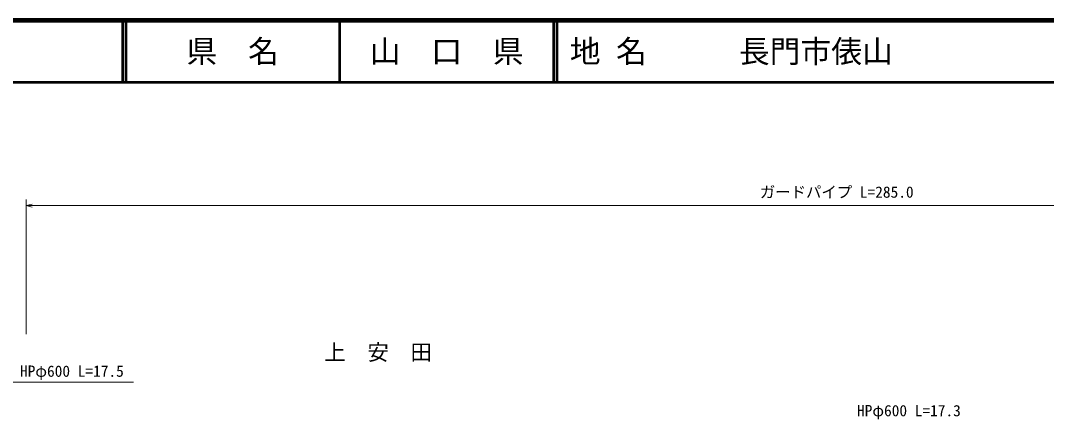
# Model space of a CAD drawing. Units: millimetres, scale not verified. Extents: x 40000 to 680000, y 20000 to 380000.
# Drawn here: x 281170 to 447795, y 315161 to 380000 of the extents above; entities that cross this region are included whole.
import ezdxf
from ezdxf.enums import TextEntityAlignment as Align

# ---------------------------------------------------------------- set-up
doc = ezdxf.new("R2010")
doc.units = ezdxf.units.MM
doc.header["$LTSCALE"] = 1000
for name, color, linetype, lineweight in [('M-BGD', 7, 'Continuous', 13), ('M-STR-HTXT', 7, 'Continuous', 13), ('M-TTL', 2, 'Continuous', 140), ('M-TTL-LINE', 7, 'Continuous', 50), ('M-TTL-TXT', 7, 'Continuous', 13)]:
    doc.layers.add(name, color=color, linetype=linetype, lineweight=lineweight)
doc.layers.add('M-BMK-HTXT', color=7, linetype='Continuous')
doc.styles.add('ＭＳ ゴシック', font='')
doc.styles.get('ＭＳ ゴシック').set_extended_font_data('MS Gothic')

msp = doc.modelspace()

# ---------------------------------------------------------------- linework, layer by layer
at = {"layer": 'M-BGD'}
msp.add_open_spline([(422691, 275791), (425936, 275619), (426777, 275579), (429391, 275389), (431571, 275230), (432782, 274953), (434967, 274931), (437359, 274907), (438720, 274902), (441081, 275285), (443662, 275704), (445008, 276389), (447516, 277131), (450342, 277967), (451941, 278387), (454734, 279328), (457040, 280106), (458269, 280719), (460581, 281479), (462920, 282247), (464235, 282702), (466651, 283176), (468654, 283569), (469848, 283392), (471826, 283896), (472802, 284144), (473359, 284304), (474251, 284773), (475635, 285501), (476255, 286165), (477567, 287017), (479204, 288079), (480101, 288711), (481809, 289654), (482845, 290226), (483477, 290450), (484584, 290868), (487320, 291904), (488980, 292109), (491737, 293088), (494946, 294227), (496587, 295267), (499782, 296445), (502396, 297409), (503963, 297657), (506566, 298652), (508489, 299387), (509562, 299837), (511371, 300820), (513115, 301768), (514007, 302447), (515646, 303567), (517882, 305095), (518997, 306147), (521246, 307658), (524002, 309510), (525571, 310515), (528437, 312193), (531864, 314198), (533880, 315152), (537369, 317048), (540442, 318719), (542152, 319678), (545237, 321326), (545272, 321345), (545284, 321351), (545328, 321375)], degree=3, knots=[0, 0, 0, 0, 1, 1, 1, 2, 2, 2, 3, 3, 3, 4, 4, 4, 5, 5, 5, 6, 6, 6, 7, 7, 7, 8, 8, 8, 9, 9, 9, 10, 10, 10, 11, 11, 11, 12, 12, 12, 13, 13, 13, 14, 14, 14, 15, 15, 15, 16, 16, 16, 17, 17, 17, 18, 18, 18, 19, 19, 19, 20, 20, 20, 21, 21, 21, 22, 22, 22, 22], dxfattribs=at)
at = {"layer": 'M-STR-HTXT'}
for p, q in [((282065, 329127), (282065, 351000)), ((282065, 350000), (283065, 350250)), ((282065, 350000), (529971, 350000)), ((282065, 350000), (283065, 349750)), ((279636, 321387), (299540, 321387))]:
    msp.add_line(p, q, dxfattribs=at)
at = {"layer": 'M-TTL'}
msp.add_line((680000, 380000), (40000, 380000), dxfattribs=at)
at = {"layer": 'M-TTL-LINE'}
for p, q in [((297750, 380000), (297750, 370000)), ((298250, 380000), (298250, 370000)), ((333000, 380000), (333000, 370000)), ((367750, 380000), (367750, 370000)), ((368250, 380000), (368250, 370000)), ((40000, 370000), (680000, 370000))]:
    msp.add_line(p, q, dxfattribs=at)

# ---------------------------------------------------------------- texts
at = {"layer": 'M-BMK-HTXT', "style": 'ＭＳ ゴシック'}
msp.add_text('上\u3000安\u3000田', height=2566, dxfattribs=at).set_placement((330500, 324167), align=Align.BOTTOM_LEFT)
at = {"layer": 'M-STR-HTXT', "style": 'ＭＳ ゴシック'}
for s, p in [('ガードパイプ L=285.0', (401239, 350724)), ('HPφ600 L=17.5', (281084, 321687)), ('HPφ600 L=17.3', (417025, 315285))]:
    msp.add_text(s, height=1833, dxfattribs=at).set_placement(p, align=Align.BOTTOM_LEFT)
at = {"layer": 'M-TTL-TXT', "style": 'ＭＳ ゴシック'}
for s, p in [('県\u3000名', (315625, 375000)), ('山\u3000口\u3000県', (350375, 375000))]:
    msp.add_text(s, height=3666, dxfattribs=at).set_placement(p, align=Align.MIDDLE_CENTER)
msp.add_text('地 名      長門市俵山', height=3666, dxfattribs=at).set_placement((370380, 375000), align=Align.MIDDLE_LEFT)

doc.saveas('drawing.dxf')
